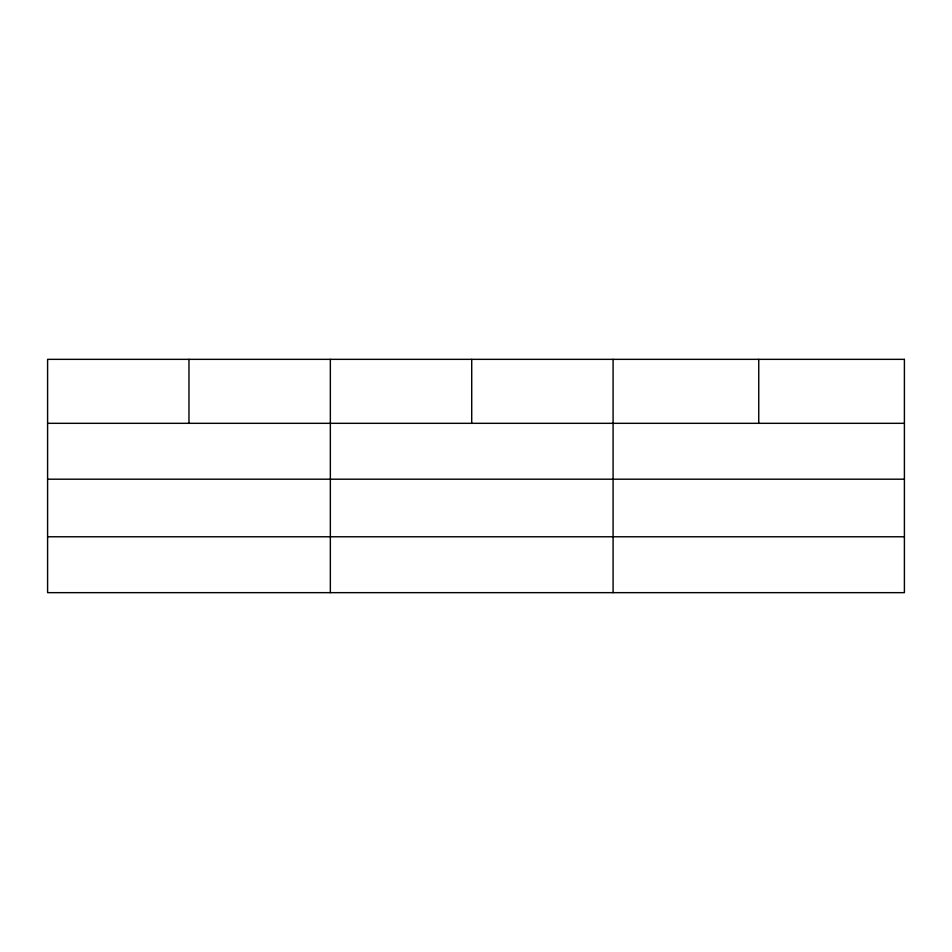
<?xml version="1.0" encoding="UTF-8"?>
<svg xmlns="http://www.w3.org/2000/svg" width="952" height="952" viewBox="0 0 952 952"><rect width="100%" height="100%" fill="white"/><g stroke="black" fill="none" stroke-linecap="round" stroke-linejoin="round"><path stroke-width="1.43" d="M47.6 423.319L904.4 423.319M47.6 479.201L904.4 479.201M47.6 536.773L904.4 536.773M758.744 359.344L758.744 423.319M613.088 359.344L613.088 592.656M471.716 359.344L471.716 423.319M330.344 359.344L330.344 592.656M188.972 359.344L188.972 423.319M904.4 359.344L47.6 359.344L47.6 592.656L904.4 592.656L904.4 359.344"/></g></svg>
